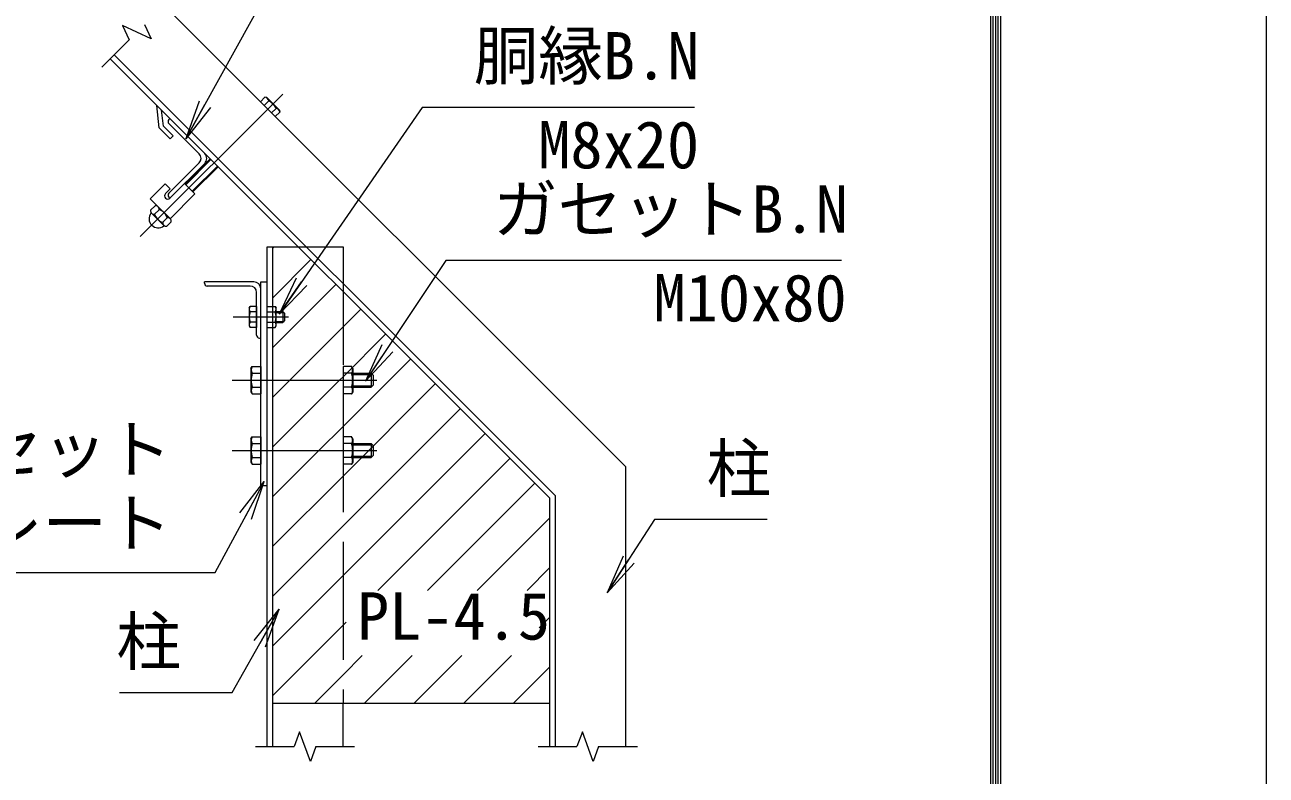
# Model space of a CAD drawing. Units: millimetres, scale not verified. Extents: x -14700 to 14700, y -10395 to 10395.
# Drawn here: x 10287 to 14700, y 5287 to 7957 of the extents above; entities that cross this region are included whole.
import ezdxf
from ezdxf.enums import TextEntityAlignment as Align

# ---------------------------------------------------------------- set-up
doc = ezdxf.new("R2010")
doc.units = ezdxf.units.MM
doc.header["$LTSCALE"] = 70
doc.linetypes.add('DASHED', pattern=[7.5, 6, -1.5])
doc.linetypes.add('USER1', pattern=[50.8, 31.75, -6.35, 6.35, -6.35])
for name, color, linetype, lineweight in [('0-0_D-STR-TXT', 7, 'Continuous', 9), ('0-1_D-STR1', 1, 'Continuous', 18), ('0-2_D-BMK', 2, 'USER1', 13), ('0-3_D-STR3', 3, 'Continuous', 13), ('0-5_D-DCR-HCH', 7, 'Continuous', 9), ('0-8_D-STR-DIM', 7, 'Continuous', 9), ('0-9_0', 7, 'Continuous', 9), ('0-B_D-TTL', 7, 'Continuous', 9)]:
    doc.layers.add(name, color=color, linetype=linetype, lineweight=lineweight)
doc.styles.add('ＭＳ ゴシック', font='')
doc.styles.get('ＭＳ ゴシック').set_extended_font_data('MS Gothic')

# ---------------------------------------------------------------- blocks, each defined once
blk = doc.blocks.new('_Open')
at = {"layer": '0-9_0'}
blk.add_line((-70, 11.67), (0, 0), dxfattribs=at)
blk.add_lwpolyline([(-70, -11.67), (0, 0), (-70, 0)], dxfattribs=at)

msp = doc.modelspace()

# ---------------------------------------------------------------- linework, layer by layer
at = {"layer": '0-0_D-STR-TXT'}
for points in [[(12232.64, 8078.96), (11150.99, 8078.96), (10860.12, 7553.3)], [(12667.26, 7663.34), (11699.3, 7663.34), (11192.09, 6929.12)], [(13190.69, 7118.65), (11783.9, 7118.65), (11499.44, 6691.17)], [(9919.44, 6008.69), (10963.79, 6008.69), (11137.51, 6330.65)], [(12925.82, 6196.73), (12525.51, 6196.73), (12358.69, 5938.11)], [(10623.43, 5581.23), (11023.74, 5581.23), (11190.22, 5875.83)]]:
    msp.add_lwpolyline(points, dxfattribs=at)
at = {"layer": '0-1_D-STR1'}
for p, q in [((10781.09, 8026.77), (12423.31, 6384.54)), ((10590.17, 7835.85), (12153.31, 6272.7)), ((10604.31, 7849.99), (12173.31, 6280.99)), ((10772.51, 7653.5), (10756.35, 7669.67)), ((10765.19, 7590.12), (10756.35, 7669.67)), ((10779.76, 7596.76), (10772.51, 7653.5)), ((10814.68, 7561.84), (10779.76, 7596.76)), ((10799.2, 7619.74), (10802.74, 7623.28)), ((10907.04, 7497.77), (10799.2, 7605.6)), ((10926.48, 7499.53), (10802.74, 7623.28)), ((10804.08, 7551.23), (10765.19, 7590.12)), ((10814.68, 7561.84), (10804.08, 7551.23)), ((10799.2, 7358.11), (10907.04, 7465.95)), ((10802.74, 7340.44), (10926.48, 7464.18)), ((10799.2, 7343.97), (10802.74, 7340.44)), ((11148.31, 5389.03), (11148.31, 7167.7)), ((11148.31, 7167.7), (11258.31, 7167.7)), ((11168.31, 5389.03), (11168.31, 7167.7)), ((11258.31, 7167.7), (11418.31, 7167.7)), ((10925.81, 7037.7), (10925.81, 7042.7)), ((11100.81, 7042.7), (10925.81, 7042.7)), ((11088.31, 7027.7), (10935.81, 7027.7)), ((11125.81, 6842.7), (11125.81, 7017.7)), ((11110.81, 6852.7), (11110.81, 7005.2)), ((11120.81, 6842.7), (11125.81, 6842.7)), ((12423.31, 5389.03), (12423.31, 6384.54)), ((12153.31, 5389.03), (12153.31, 6272.7)), ((12173.31, 5389.03), (12173.31, 6280.99)), ((12153.31, 5542.7), (11168.31, 5542.7)), ((11418.31, 5389.03), (11418.31, 5542.7))]:
    msp.add_line(p, q, dxfattribs=at)
at = {"layer": '0-1_D-STR1', "linetype": 'DASHED'}
msp.add_line((11418.31, 7167.7), (11418.31, 5542.7), dxfattribs=at)
at = {"layer": '0-1_D-STR1'}
for centre, radius, start, end in [((10806.27, 7612.67), 10, 135, 225), ((10891.13, 7481.86), 22.5, 315, 45), ((10908.8, 7481.86), 25, 315, 45), ((10806.27, 7351.04), 10, 135, 225), ((10935.81, 7037.7), 10, 180, 270), ((11088.31, 7005.2), 22.5, 0, 90), ((11100.81, 7017.7), 25, 0, 90), ((11120.81, 6852.7), 10, 180, 270)]:
    msp.add_arc(centre, radius, start, end, dxfattribs=at)
at = {"layer": '0-2_D-BMK'}
for p, q in [((10697.61, 7203.49), (11204.02, 7709.9)), ((11027.37, 6917.7), (11224.25, 6917.7)), ((11023.8, 6692.7), (11538.78, 6692.7)), ((11023.8, 6442.7), (11538.78, 6442.7))]:
    msp.add_line(p, q, dxfattribs=at)
at = {"layer": '0-3_D-STR3'}
for p, q in [((11124.45, 7683.4), (11140.73, 7699.68)), ((11177.52, 7630.33), (11124.45, 7683.4)), ((11137.72, 7670.13), (11154, 7686.41)), ((11147.45, 7697.88), (11140.73, 7699.68)), ((11192, 7653.33), (11147.45, 7697.88)), ((11164.26, 7643.6), (11180.53, 7659.88)), ((11177.52, 7630.33), (11193.8, 7646.61)), ((11192, 7653.33), (11193.8, 7646.61)), ((10945.93, 7480.09), (10856.66, 7390.82)), ((10948.58, 7477.44), (10859.31, 7388.17)), ((10971.56, 7454.46), (10882.29, 7365.18)), ((10974.21, 7451.81), (10884.94, 7362.53)), ((10732.91, 7337.78), (10785.94, 7390.82)), ((10803.62, 7373.14), (10785.94, 7390.82)), ((10786.83, 7356.35), (10803.62, 7373.14)), ((10802.74, 7340.44), (10854.89, 7392.58)), ((10892.01, 7355.46), (10854.89, 7392.58)), ((10803.62, 7267.07), (10732.91, 7337.78)), ((10803.62, 7267.07), (10892.01, 7355.46)), ((10750.24, 7313.39), (10734.33, 7297.48)), ((10781.47, 7243.27), (10737.82, 7286.91)), ((10781.47, 7243.27), (10737.82, 7286.91)), ((10748.64, 7283.16), (10764.55, 7299.07)), ((10804.45, 7266.25), (10760.8, 7309.9)), ((10804.45, 7266.25), (10760.8, 7309.9)), ((10777.28, 7254.52), (10793.19, 7270.43)), ((10807.51, 7256.11), (10791.6, 7240.2)), ((11125.81, 6317.7), (11125.81, 7042.7)), ((11125.81, 7042.7), (11148.31, 7042.7)), ((11084.31, 6949.2), (11087.79, 6955.23)), ((11084.31, 6949.2), (11084.31, 6886.2)), ((11110.81, 6955.23), (11087.79, 6955.23)), ((11110.81, 6936.47), (11087.79, 6936.47)), ((11110.81, 6955.23), (11110.81, 6880.18)), ((11148.31, 6955.23), (11177.19, 6955.23)), ((11148.31, 6880.18), (11148.31, 6955.23)), ((11148.31, 6936.47), (11177.19, 6936.47)), ((11177.19, 6955.23), (11180.81, 6948.95)), ((11180.81, 6886.45), (11180.81, 6948.95)), ((11180.81, 6937.7), (11204.81, 6937.7)), ((11180.81, 6933.95), (11208.56, 6933.95)), ((11204.81, 6937.7), (11210.81, 6931.7)), ((11204.81, 6937.7), (11204.81, 6897.7)), ((11210.81, 6931.7), (11210.81, 6903.7)), ((11084.31, 6886.2), (11087.79, 6880.18)), ((11110.81, 6898.94), (11087.79, 6898.94)), ((11148.31, 6898.94), (11177.19, 6898.94)), ((11177.19, 6880.18), (11180.81, 6886.45)), ((11180.81, 6901.45), (11208.56, 6901.45)), ((11180.81, 6897.7), (11204.81, 6897.7)), ((11204.81, 6897.7), (11210.81, 6903.7)), ((11110.81, 6880.18), (11087.79, 6880.18)), ((11148.31, 6880.18), (11177.19, 6880.18)), ((11090.81, 6733.95), (11095.33, 6741.78)), ((11090.81, 6733.95), (11090.81, 6651.45)), ((11095.33, 6741.78), (11125.81, 6741.78)), ((11095.33, 6717.24), (11125.81, 6717.24)), ((11125.81, 6741.78), (11125.81, 6643.63)), ((11095.33, 6668.17), (11125.81, 6668.17)), ((11090.81, 6651.45), (11095.33, 6643.63)), ((11095.33, 6643.63), (11125.81, 6643.63)), ((11090.81, 6483.95), (11095.33, 6491.78)), ((11095.33, 6491.78), (11125.81, 6491.78)), ((11125.81, 6491.78), (11125.81, 6393.63)), ((11090.81, 6483.95), (11090.81, 6401.45)), ((11095.33, 6467.24), (11125.81, 6467.24)), ((11090.81, 6401.45), (11095.33, 6393.63)), ((11095.33, 6418.17), (11125.81, 6418.17)), ((11095.33, 6393.63), (11125.81, 6393.63)), ((11125.81, 6317.7), (11148.31, 6317.7))]:
    msp.add_line(p, q, dxfattribs=at)
at = {"layer": '0-3_D-STR3', "linetype": 'DASHED'}
for p, q in [((11448.79, 6741.78), (11418.31, 6741.78)), ((11418.31, 6741.78), (11418.31, 6643.63)), ((11448.79, 6717.24), (11418.31, 6717.24)), ((11453.31, 6733.95), (11448.79, 6741.78)), ((11453.31, 6733.95), (11453.31, 6651.45)), ((11453.31, 6717.7), (11518.31, 6717.7)), ((11453.31, 6713.2), (11522.81, 6713.2)), ((11518.31, 6717.7), (11525.81, 6710.2)), ((11525.81, 6710.2), (11525.81, 6675.2)), ((11448.79, 6668.17), (11418.31, 6668.17)), ((11453.31, 6672.2), (11522.81, 6672.2)), ((11453.31, 6667.7), (11518.31, 6667.7)), ((11448.79, 6643.63), (11418.31, 6643.63)), ((11453.31, 6651.45), (11448.79, 6643.63)), ((11448.79, 6491.78), (11418.31, 6491.78)), ((11418.31, 6491.78), (11418.31, 6393.63)), ((11453.31, 6483.95), (11448.79, 6491.78)), ((11448.79, 6467.24), (11418.31, 6467.24)), ((11453.31, 6483.95), (11453.31, 6401.45)), ((11453.31, 6467.7), (11518.31, 6467.7)), ((11453.31, 6463.2), (11522.81, 6463.2)), ((11518.31, 6467.7), (11525.81, 6460.2)), ((11525.81, 6460.2), (11525.81, 6425.2)), ((11448.79, 6418.17), (11418.31, 6418.17)), ((11453.31, 6401.45), (11448.79, 6393.63)), ((11453.31, 6422.2), (11522.81, 6422.2)), ((11453.31, 6417.7), (11518.31, 6417.7)), ((11448.79, 6393.63), (11418.31, 6393.63))]:
    msp.add_line(p, q, dxfattribs=at)
for points in [[(11518.31, 6717.7), (11518.31, 6667.7), (11525.81, 6675.2)], [(11518.31, 6467.7), (11518.31, 6417.7), (11525.81, 6425.2)]]:
    msp.add_lwpolyline(points, dxfattribs=at)
at = {"layer": '0-3_D-STR3'}
for centre, radius, start, end in [((11137.67, 7683.35), 16.61, 10.61585, 79.38415), ((11125.41, 7631.29), 62.1, 27.4121, 62.5879), ((11177.47, 7643.55), 16.61, 10.61585, 79.38415), ((10794.78, 7348.39), 11.25, 135, 315), ((10761.2, 7267.07), 32.5, 142.16806, 307.83194), ((10746.96, 7295.8), 12.75, 172.42505, 277.57495), ((10733.55, 7288.54), 2.5, 322.16806, 28.42019), ((10790.19, 7296.07), 43.51, 197.26063, 252.73937), ((10751.92, 7300.75), 12.75, 352.42505, 97.57495), ((10751.65, 7257.52), 43.51, 17.26063, 72.73937), ((10789.88, 7252.8), 12.71, 172.21089, 277.78911), ((10782.66, 7239.43), 2.5, 54.83916, 127.83194), ((10794.92, 7257.84), 12.71, 352.21089, 97.78911), ((11101.5, 6945.85), 16.61, 145.61585, 214.38415), ((11146.99, 6917.7), 62.1, 162.4121, 197.5879), ((11117.99, 6917.7), 62.1, 342.4121, 17.5879), ((11163.48, 6945.85), 16.61, 325.61586, 34.38414), ((11101.5, 6889.56), 16.61, 145.61585, 214.38415), ((11163.48, 6889.56), 16.61, 325.61585, 34.38416), ((11113.26, 6729.51), 21.72, 145.61575, 214.38425), ((11172.74, 6692.7), 81.2, 162.41205, 197.58795), ((11113.26, 6655.9), 21.72, 145.61575, 214.38425), ((11113.26, 6479.51), 21.72, 145.61575, 214.38425), ((11172.74, 6442.7), 81.2, 162.41205, 197.58795), ((11113.26, 6405.9), 21.72, 145.61575, 214.38425)]:
    msp.add_arc(centre, radius, start, end, dxfattribs=at)
at = {"layer": '0-3_D-STR3', "linetype": 'DASHED'}
for centre, radius, start, end in [((11430.87, 6729.51), 21.72, 325.61575, 34.38425), ((11371.39, 6692.7), 81.2, 342.41205, 17.58795), ((11430.87, 6655.9), 21.72, 325.61575, 34.38425), ((11430.87, 6479.51), 21.72, 325.61575, 34.38425), ((11371.39, 6442.7), 81.2, 342.41205, 17.58795), ((11430.87, 6405.9), 21.72, 325.61575, 34.38425)]:
    msp.add_arc(centre, radius, start, end, dxfattribs=at)
at = {"layer": '0-5_D-DCR-HCH'}
for p, q in [((11168.31, 7162.33), (11173.69, 7167.7)), ((11168.31, 6985.55), (11304.39, 7121.63)), ((11168.31, 6808.78), (11392.78, 7033.24)), ((11418.31, 6882), (11481.16, 6944.85)), ((11229.02, 6692.7), (11418.31, 6882)), ((11418.31, 6705.22), (11569.55, 6856.46)), ((11168.31, 6632), (11229.02, 6692.7)), ((11168.31, 6455.22), (11405.79, 6692.7)), ((11405.79, 6692.7), (11418.31, 6705.22)), ((11418.31, 6351.67), (11746.33, 6679.69)), ((11418.31, 6174.89), (11834.72, 6591.3)), ((11418.31, 5998.12), (11923.11, 6502.91)), ((11542.02, 5945.05), (12011.49, 6414.52)), ((11168.31, 6101.67), (11418.31, 6351.67)), ((11718.8, 5945.05), (12099.88, 6326.13)), ((11895.58, 5945.05), (12153.31, 6202.79)), ((11168.31, 5924.89), (11418.31, 6174.89)), ((12072.35, 5945.05), (12153.31, 6026.01)), ((11168.31, 5748.12), (11418.31, 5998.12)), ((12115.42, 5811.35), (12153.31, 5849.23)), ((11493.23, 5542.7), (11663.58, 5713.06)), ((11670.01, 5542.7), (11840.36, 5713.06)), ((11846.78, 5542.7), (12017.13, 5713.06)), ((12023.56, 5542.7), (12153.31, 5672.46))]:
    msp.add_line(p, q, dxfattribs=at)
for points in [[(11168.31, 6278.45), (11332.57, 6442.7), (11418.31, 6528.45), (11657.94, 6768.08)], [(11168.31, 5571.34), (11418.31, 5821.34), (11428.96, 5831.98)], [(11316.45, 5542.7), (11418.31, 5644.56), (11486.8, 5713.06)]]:
    msp.add_lwpolyline(points, dxfattribs=at)
at = {"layer": '0-8_D-STR-DIM'}
for p, q in [((10634.65, 7955.08), (10658.42, 7904.1)), ((10736.61, 7907.53), (10634.65, 7955.08)), ((10712.84, 7958.51), (10736.61, 7907.53)), ((10561, 7806.68), (10658.42, 7904.1)), ((11264.07, 5441.89), (11244.83, 5389.03)), ((11302.55, 5336.17), (11264.07, 5441.89)), ((12269.07, 5441.89), (12249.83, 5389.03)), ((12307.55, 5336.17), (12269.07, 5441.89)), ((11107.06, 5389.03), (11244.83, 5389.03)), ((11321.79, 5389.03), (11302.55, 5336.17)), ((11321.79, 5389.03), (11459.56, 5389.03)), ((12112.06, 5389.03), (12249.83, 5389.03)), ((12326.79, 5389.03), (12307.55, 5336.17)), ((12326.79, 5389.03), (12464.56, 5389.03))]:
    msp.add_line(p, q, dxfattribs=at)
at = {"layer": '0-B_D-TTL', "color": 2, "lineweight": 18}
msp.add_lwpolyline([(-14700, 10395), (14700, 10395), (14700, -10395), (-14700, -10395)], close=True, dxfattribs=at)
at = {"layer": '0-B_D-TTL'}
for points in [[(-13755, 9625), (13755, 9625), (13755, -9625), (-13755, -9625)], [(-13746.25, 9616.25), (13746.25, 9616.25), (13746.25, -9616.25), (-13746.25, -9616.25)], [(-13737.5, 9607.5), (13737.5, 9607.5), (13737.5, -9607.5), (-13737.5, -9607.5)], [(-13728.75, 9598.75), (13728.75, 9598.75), (13728.75, -9598.75), (-13728.75, -9598.75)], [(-13720, 9590), (13720, 9590), (13720, -9590), (-13720, -9590)]]:
    msp.add_lwpolyline(points, close=True, dxfattribs=at)

# ---------------------------------------------------------------- block references
at = {"layer": '0-0_D-STR-TXT', "xscale": 2, "yscale": 2}
for p, rotation in [((10859.16, 7551.55), 241.04302), ((11190.96, 6927.48), 235.36266), ((11498.34, 6689.51), 236.35914), ((11138.46, 6332.41), 61.65097), ((12357.61, 5936.43), 237.17686), ((11191.21, 5877.57), 60.52929)]:
    msp.add_blockref('_Open', p, dxfattribs=dict(at, rotation=rotation))

# ---------------------------------------------------------------- texts
at = {"layer": '0-0_D-STR-TXT', "style": 'ＭＳ ゴシック'}
for s, p in [('胴縁B.N', (11882.87, 7712.28)), ('M8x20', (12111.99, 7395.92)), ('ガセットB.N', (11951.48, 7166.7)), ('M10x80', (12521.97, 6851.23)), ('ガセット', (9891.02, 6312.78)), ('柱', (12710.85, 6244.33)), ('プレート', (9891.02, 6049.63)), ('PL-4.5', (11467.62, 5719.34)), ('柱', (10612.77, 5628.83))]:
    msp.add_text(s, height=168.3, dxfattribs=at).set_placement(p, align=Align.BOTTOM_LEFT)

doc.saveas('drawing.dxf')
